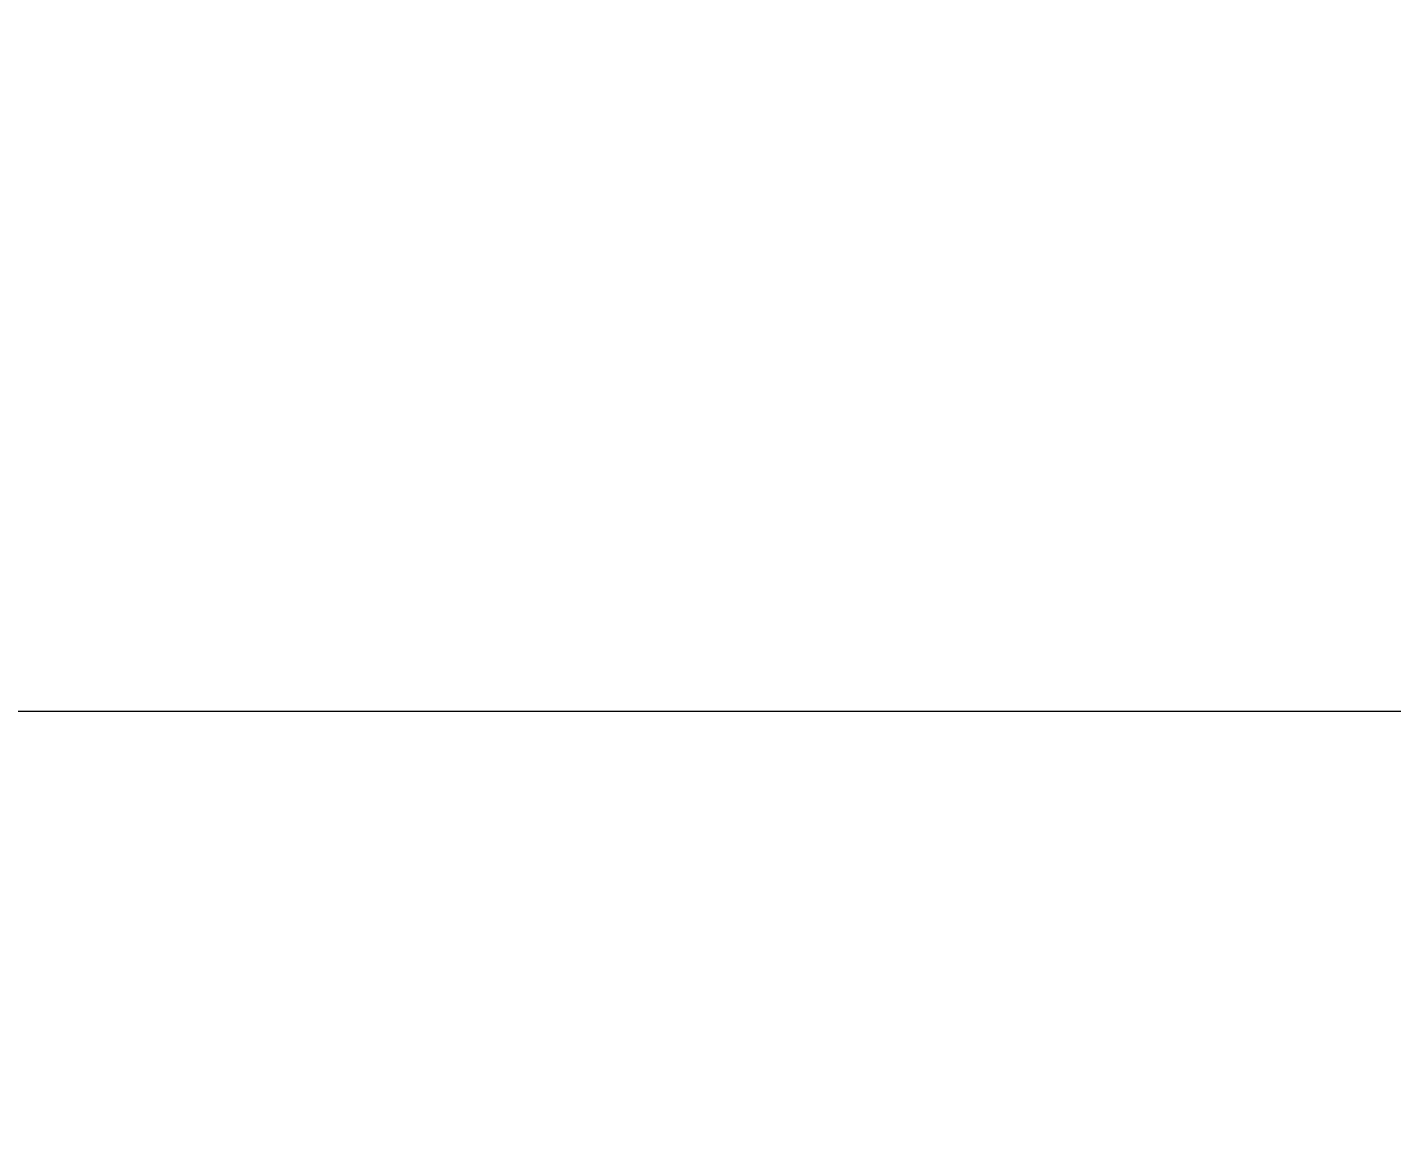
# Model space of a CAD drawing. Header units: inches. Extents: x 274057 to 444617, y 485849 to 635630.
# Drawn here: x 353754.7 to 353949, y 516880.6 to 517036.6 of the extents above; entities that cross this region are included whole.
import ezdxf

# ---------------------------------------------------------------- set-up
doc = ezdxf.new("R2010")
doc.units = ezdxf.units.IN
doc.header["$MEASUREMENT"] = 0
for name, color, linetype in [('CQ Grg Gypsum', 41, 'Continuous'), ('CQ PANEL DIMENSION', 1, 'Continuous'), ('CQ_callout', 34, 'Continuous')]:
    doc.layers.add(name, color=color, linetype=linetype)
doc.layers.add('CQ plan and elev dimension', color=252, linetype='Continuous', lineweight=35)
doc.layers.add('CQ Wood', color=30, linetype='Continuous', lineweight=0)
doc.styles.get("Standard").update_dxf_attribs({"font": 'arial.ttf'})
doc.dimstyles.new('CQ 20', dxfattribs={"dimscale": 0.2, "dimtxt": 150, "dimasz": 100, "dimexe": 100, "dimexo": 20, "dimgap": 80, "dimtad": 1, "dimdec": 0, "dimzin": 0, "dimdsep": 46, "dimtxsty": 'Standard', "dimblk": 'DOT', "dimcen": 100, "dimclrd": 1, "dimclre": 1, "dimclrt": 3, "dimadec": 0, "dimazin": 0, "dimtfac": 1, "dimtdec": 0, "dimtofl": 0, "dimtmove": 0, "dimatfit": 3, "dimfxl": 1, "dimtolj": 1, "dimtzin": 0, "dimlwd": -1, "dimarcsym": 0})
doc.dimstyles.new('CQ 50', dxfattribs={"dimscale": 0.5, "dimtxt": 150, "dimasz": 100, "dimexe": 100, "dimexo": 20, "dimgap": 80, "dimtad": 1, "dimdec": 0, "dimzin": 0, "dimdsep": 46, "dimtxsty": 'Standard', "dimblk": 'DOT', "dimcen": 100, "dimclrd": 250, "dimclre": 250, "dimclrt": 3, "dimadec": 0, "dimazin": 0, "dimtfac": 1, "dimtdec": 0, "dimtofl": 0, "dimtmove": 0, "dimatfit": 3, "dimfxl": 3, "dimtolj": 1, "dimtzin": 0, "dimlwd": -1, "dimarcsym": 0})
doc.dimstyles.get("Standard").update_dxf_attribs({"dimtxt": 0.18, "dimasz": 0.18, "dimexe": 0.18, "dimexo": 0.0625, "dimgap": 0.09, "dimtad": 0, "dimtih": 1, "dimtoh": 1, "dimdec": 4, "dimzin": 0, "dimdsep": 46, "dimtxsty": 'Standard', "dimcen": 0.09, "dimadec": 0, "dimazin": 0, "dimtfac": 1, "dimtdec": 4, "dimtofl": 0, "dimtmove": 0, "dimatfit": 3, "dimfxl": 1, "dimtolj": 1, "dimtzin": 0, "dimarcsym": 0})

# ---------------------------------------------------------------- blocks, each defined once
blk = doc.blocks.new('_Dot')
at = {"color": 0, "linetype": 'ByBlock', "lineweight": -2}
blk.add_line((-0.5, 0), (-1, 0), dxfattribs=at)
at = {"color": 0, "linetype": 'ByBlock', "const_width": 0.5}
blk.add_lwpolyline([(-0.25, 0, 1), (0.25, 0, 1)], format="xyb", close=True, dxfattribs=at)
blk = doc.blocks.new('*D145')
at = {"layer": 'CQ plan and elev dimension', "color": 250, "lineweight": -2, "transparency": 16777216}
for p, q in [((353962, 519499.28), (351884.09, 519499.28)), ((353285.28, 516399.29), (351884.09, 516399.29))]:
    blk.add_line(p, q, dxfattribs=at)
at = {"layer": 'CQ plan and elev dimension', "color": 250, "transparency": 16777216}
blk.add_line((351934.09, 519449.28), (351934.09, 516449.29), dxfattribs=at)
at = {"layer": 'Defpoints', "color": 0, "transparency": 16777216}
for p in [(353972, 519499.28, 0), (351934.09, 516399.29), (353295.28, 516399.29, 0)]:
    blk.add_point(p, dxfattribs=at)
at = {"layer": 'CQ plan and elev dimension', "color": 250, "transparency": 16777216, "xscale": 50, "yscale": 50, "zscale": 50}
for p, rotation in [((351934.09, 519499.28), 90.00000000166753), ((351934.09, 516399.29), 270.0000000016675)]:
    blk.add_blockref('_Dot', p, dxfattribs=dict(at, rotation=rotation))
at = {"layer": 'CQ plan and elev dimension', "color": 3, "transparency": 16777216, "insert": (351855.77, 517949.29), "char_height": 75, "attachment_point": 5, "rotation": 90}
blk.add_mtext('\\A1;3100', dxfattribs=at)
blk = doc.blocks.new('*D284')
at = {"layer": 'CQ PANEL DIMENSION', "color": 1, "lineweight": -2, "transparency": 16777216}
for p, q in [((354281.45, 519499.28), (354806.32, 519499.28)), ((353585.88, 516399.28), (354806.32, 516399.28))]:
    blk.add_line(p, q, dxfattribs=at)
at = {"layer": 'CQ PANEL DIMENSION', "color": 1, "transparency": 16777216}
blk.add_line((354786.32, 519479.28), (354786.32, 516419.28), dxfattribs=at)
at = {"layer": 'Defpoints', "color": 0, "transparency": 16777216}
for p in [(354277.45, 519499.28, 0), (353581.88, 516399.28, 0), (354786.32, 516399.28)]:
    blk.add_point(p, dxfattribs=at)
at = {"layer": 'CQ PANEL DIMENSION', "color": 1, "transparency": 16777216, "xscale": 20, "yscale": 20, "zscale": 20}
for p, rotation in [((354786.32, 519499.28), 90), ((354786.32, 516399.28), 270)]:
    blk.add_blockref('_Dot', p, dxfattribs=dict(at, rotation=rotation))
at = {"layer": 'CQ PANEL DIMENSION', "color": 3, "transparency": 16777216, "insert": (354754.99, 517949.28), "char_height": 30, "attachment_point": 5, "rotation": 90}
blk.add_mtext('\\A1;3100', dxfattribs=at)
blk = doc.blocks.new('A$Cd99c4f28')
at = {"layer": 'CQ Wood'}
blk.add_line((50.06, 539.88, 0.02), (383.06, 539.88, 0.02), dxfattribs=at)

msp = doc.modelspace()

# ---------------------------------------------------------------- block references
at = {"layer": 'CQ Grg Gypsum', "xscale": -1}
msp.add_blockref('A$Cd99c4f28', (354079.1, 516399.28, -0.18), dxfattribs=at)

# ---------------------------------------------------------------- dimensions: what is measured, and where the dimension line sits
at = {"layer": 'CQ PANEL DIMENSION'}
dim = msp.add_linear_dim(base=(354786.32, 516399.28), p1=(354277.45, 519499.28, 0), p2=(353581.88, 516399.28, 0), angle=90, dimstyle='CQ 20', override={"dimtmove": 1}, dxfattribs=at)
dim.commit()
dim.dimension.update_dxf_attribs({"geometry": '*D284', "text_midpoint": (354754.99, 517949.28)})
at = {"layer": 'CQ plan and elev dimension'}
dim = msp.add_linear_dim(base=(351934.09, 516399.29, 0), p1=(353972, 519499.28, 0), p2=(353295.28, 516399.29, 0), angle=90, dimstyle='CQ 50', override={"dimtmove": 1}, dxfattribs=at)
dim.commit()
dim.dimension.update_dxf_attribs({"geometry": '*D145', "text_midpoint": (351855.77, 517949.29, 0)})

# ---------------------------------------------------------------- leaders
at = {"layer": 'CQ_callout'}
msp.add_leader([(357930.59, 516886.9), (354490.41, 517865.13), (352926.48, 517865.13)], dimstyle='Standard', override={"dimasz": 10, "dimldrblk": 'Dot', "dimfxl": 0.1, "dimarcsym": 2}, dxfattribs=at)

doc.saveas('drawing.dxf')
